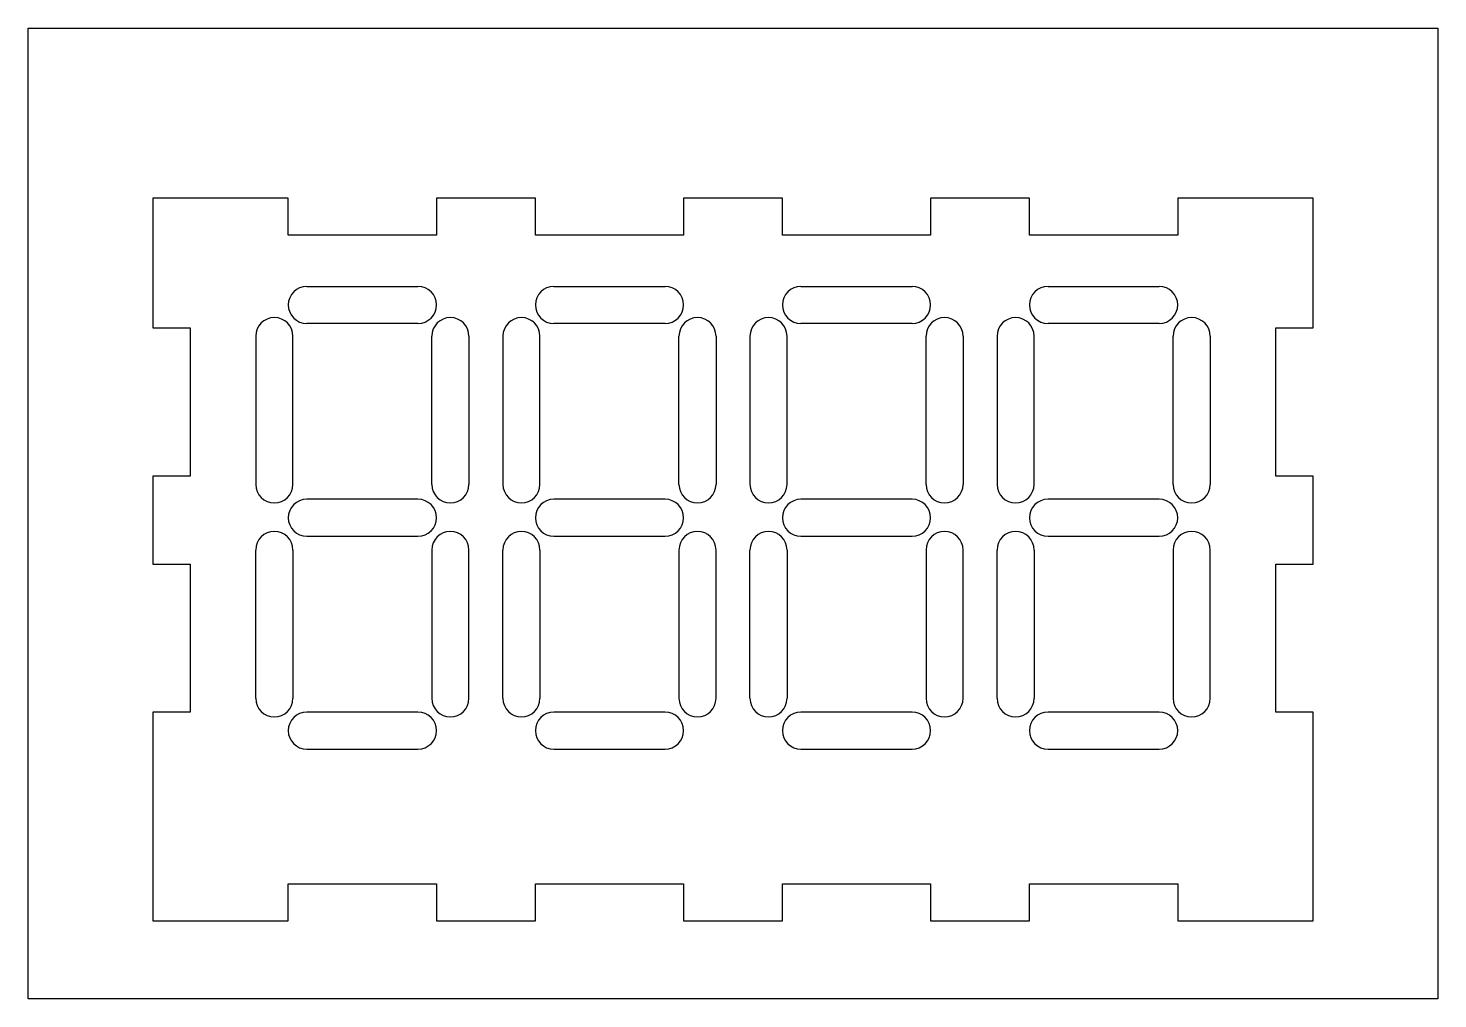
# Model space of a CAD drawing. Extents: x 0 to 380, y -262 to 0.
import ezdxf

# ---------------------------------------------------------------- set-up
doc = ezdxf.new("R2010")
doc.units = 0
doc.layers.add('INTERIOR_LOOPS', color=7, linetype='CONTINUOUS')
doc.layers.add('OUTER_LOOP', color=7, linetype='CONTINUOUS')

msp = doc.modelspace()

# ---------------------------------------------------------------- linework, layer by layer
at = {"layer": 'INTERIOR_LOOPS', "color": 3, "linetype": 'CONTINUOUS'}
for p, q in [((70.17, -45.8), (33.67, -45.8)), ((33.67, -45.8), (33.67, -80.8)), ((70.17, -55.8), (70.17, -45.8)), ((136.84, -45.8), (110.17, -45.8)), ((110.17, -45.8), (110.17, -55.8)), ((136.84, -55.8), (136.84, -45.8)), ((203.5, -45.8), (176.84, -45.8)), ((176.84, -45.8), (176.84, -55.8)), ((203.5, -55.8), (203.5, -45.8)), ((270.17, -45.8), (243.5, -45.8)), ((243.5, -45.8), (243.5, -55.8)), ((270.17, -55.8), (270.17, -45.8)), ((346.67, -45.8), (310.17, -45.8)), ((310.17, -45.8), (310.17, -55.8)), ((346.67, -80.8), (346.67, -45.8)), ((110.17, -55.8), (70.17, -55.8)), ((176.84, -55.8), (136.84, -55.8)), ((243.5, -55.8), (203.5, -55.8)), ((310.17, -55.8), (270.17, -55.8)), ((33.67, -80.8), (43.67, -80.8)), ((43.67, -80.8), (43.67, -120.8)), ((336.67, -120.8), (336.67, -80.8)), ((336.67, -80.8), (346.67, -80.8)), ((43.67, -120.8), (33.67, -120.8)), ((33.67, -120.8), (33.67, -144.53)), ((346.67, -120.8), (336.67, -120.8)), ((346.67, -144.53), (346.67, -120.8)), ((33.67, -144.53), (43.67, -144.53)), ((43.67, -144.53), (43.67, -184.53)), ((336.67, -184.53), (336.67, -144.53)), ((336.67, -144.53), (346.67, -144.53)), ((43.67, -184.53), (33.67, -184.53)), ((33.67, -184.53), (33.67, -240.8)), ((346.67, -184.53), (336.67, -184.53)), ((346.67, -240.8), (346.67, -184.53)), ((70.17, -240.8), (70.17, -230.8)), ((70.17, -230.8), (110.17, -230.8)), ((110.17, -230.8), (110.17, -240.8)), ((136.84, -240.8), (136.84, -230.8)), ((136.84, -230.8), (176.84, -230.8)), ((176.84, -230.8), (176.84, -240.8)), ((203.5, -240.8), (203.5, -230.8)), ((203.5, -230.8), (243.5, -230.8)), ((243.5, -230.8), (243.5, -240.8)), ((270.17, -240.8), (270.17, -230.8)), ((270.17, -230.8), (310.17, -230.8)), ((310.17, -230.8), (310.17, -240.8)), ((33.67, -240.8), (70.17, -240.8)), ((110.17, -240.8), (136.84, -240.8)), ((176.84, -240.8), (203.5, -240.8)), ((243.5, -240.8), (270.17, -240.8)), ((310.17, -240.8), (346.67, -240.8))]:
    msp.add_line(p, q, dxfattribs=at)
at = {"layer": 'OUTER_LOOP', "color": 3, "linetype": 'CONTINUOUS'}
for p, q in [((0, 0), (380.34, 0)), ((0, -261.8), (0, 0)), ((380.34, 0), (380.34, -261.8)), ((75.17, -69.64), (105.17, -69.64)), ((141.84, -69.64), (171.84, -69.64)), ((208.5, -69.64), (238.5, -69.64)), ((275.17, -69.64), (305.17, -69.64)), ((105.17, -79.64), (75.17, -79.64)), ((171.84, -79.64), (141.84, -79.64)), ((238.5, -79.64), (208.5, -79.64)), ((305.17, -79.64), (275.17, -79.64)), ((61.42, -83.05), (61.42, -123.05)), ((71.42, -123.05), (71.42, -83.05)), ((108.92, -123.05), (108.92, -83.05)), ((118.92, -83.05), (118.92, -123.05)), ((128.09, -83.05), (128.09, -123.05)), ((138.09, -123.05), (138.09, -83.05)), ((175.59, -123.05), (175.59, -83.05)), ((185.59, -83.05), (185.59, -123.05)), ((194.75, -83.05), (194.75, -123.05)), ((204.75, -123.05), (204.75, -83.05)), ((242.25, -123.05), (242.25, -83.05)), ((252.25, -83.05), (252.25, -123.05)), ((261.42, -83.05), (261.42, -123.05)), ((271.42, -123.05), (271.42, -83.05)), ((308.92, -123.05), (308.92, -83.05)), ((318.92, -83.05), (318.92, -123.05)), ((105.17, -127.05), (75.17, -127.05)), ((171.84, -127.05), (141.84, -127.05)), ((238.5, -127.05), (208.5, -127.05)), ((305.17, -127.05), (275.17, -127.05)), ((75.17, -137.05), (105.17, -137.05)), ((141.84, -137.05), (171.84, -137.05)), ((208.5, -137.05), (238.5, -137.05)), ((275.17, -137.05), (305.17, -137.05)), ((61.42, -180.75), (61.42, -140.75)), ((71.42, -140.75), (71.42, -180.75)), ((108.92, -140.75), (108.92, -180.75)), ((118.92, -180.75), (118.92, -140.75)), ((128.09, -180.75), (128.09, -140.75)), ((138.09, -140.75), (138.09, -180.75)), ((175.59, -140.75), (175.59, -180.75)), ((185.59, -180.75), (185.59, -140.75)), ((194.75, -180.75), (194.75, -140.75)), ((204.75, -140.75), (204.75, -180.75)), ((242.25, -140.75), (242.25, -180.75)), ((252.25, -180.75), (252.25, -140.75)), ((261.42, -180.75), (261.42, -140.75)), ((271.42, -140.75), (271.42, -180.75)), ((308.92, -140.75), (308.92, -180.75)), ((318.92, -180.75), (318.92, -140.75)), ((105.17, -184.46), (75.17, -184.46)), ((171.84, -184.46), (141.84, -184.46)), ((238.5, -184.46), (208.5, -184.46)), ((305.17, -184.46), (275.17, -184.46)), ((75.17, -194.46), (105.17, -194.46)), ((141.84, -194.46), (171.84, -194.46)), ((208.5, -194.46), (238.5, -194.46)), ((275.17, -194.46), (305.17, -194.46)), ((380.34, -261.8), (0, -261.8))]:
    msp.add_line(p, q, dxfattribs=at)
for centre, start, end in [((75.17, -74.64), 90, 270), ((105.17, -74.64), 270, 90), ((141.84, -74.64), 90, 270), ((171.84, -74.64), 270, 90), ((208.5, -74.64), 90, 270), ((238.5, -74.64), 270, 90), ((275.17, -74.64), 90, 270), ((305.17, -74.64), 270, 90), ((66.42, -83.05), 0, 180), ((113.92, -83.05), 0, 180), ((133.09, -83.05), 0, 180), ((180.59, -83.05), 0, 180), ((199.75, -83.05), 0, 180), ((247.25, -83.05), 0, 180), ((266.42, -83.05), 0, 180), ((313.92, -83.05), 0, 180), ((66.42, -123.05), 180, 0), ((113.92, -123.05), 180, 0), ((133.09, -123.05), 180, 0), ((180.59, -123.05), 180, 0), ((199.75, -123.05), 180, 0), ((247.25, -123.05), 180, 0), ((266.42, -123.05), 180, 0), ((313.92, -123.05), 180, 0), ((75.17, -132.05), 90, 270), ((105.17, -132.05), 270, 90), ((141.84, -132.05), 90, 270), ((171.84, -132.05), 270, 90), ((208.5, -132.05), 90, 270), ((238.5, -132.05), 270, 90), ((275.17, -132.05), 90, 270), ((305.17, -132.05), 270, 90), ((66.42, -140.75), 0, 180), ((113.92, -140.75), 0, 180), ((133.09, -140.75), 0, 180), ((180.59, -140.75), 0, 180), ((199.75, -140.75), 0, 180), ((247.25, -140.75), 0, 180), ((266.42, -140.75), 0, 180), ((313.92, -140.75), 0, 180), ((66.42, -180.75), 180, 0), ((113.92, -180.75), 180, 0), ((133.09, -180.75), 180, 0), ((180.59, -180.75), 180, 0), ((199.75, -180.75), 180, 360), ((247.25, -180.75), 180, 0), ((266.42, -180.75), 180, 360), ((313.92, -180.75), 180, 0), ((75.17, -189.46), 90, 270), ((105.17, -189.46), 270, 90), ((141.84, -189.46), 90, 270), ((171.84, -189.46), 270, 90), ((208.5, -189.46), 90, 270), ((238.5, -189.46), 270, 90), ((275.17, -189.46), 90, 270), ((305.17, -189.46), 270, 90)]:
    msp.add_arc(centre, 5, start, end, dxfattribs=at)

doc.saveas('drawing.dxf')
